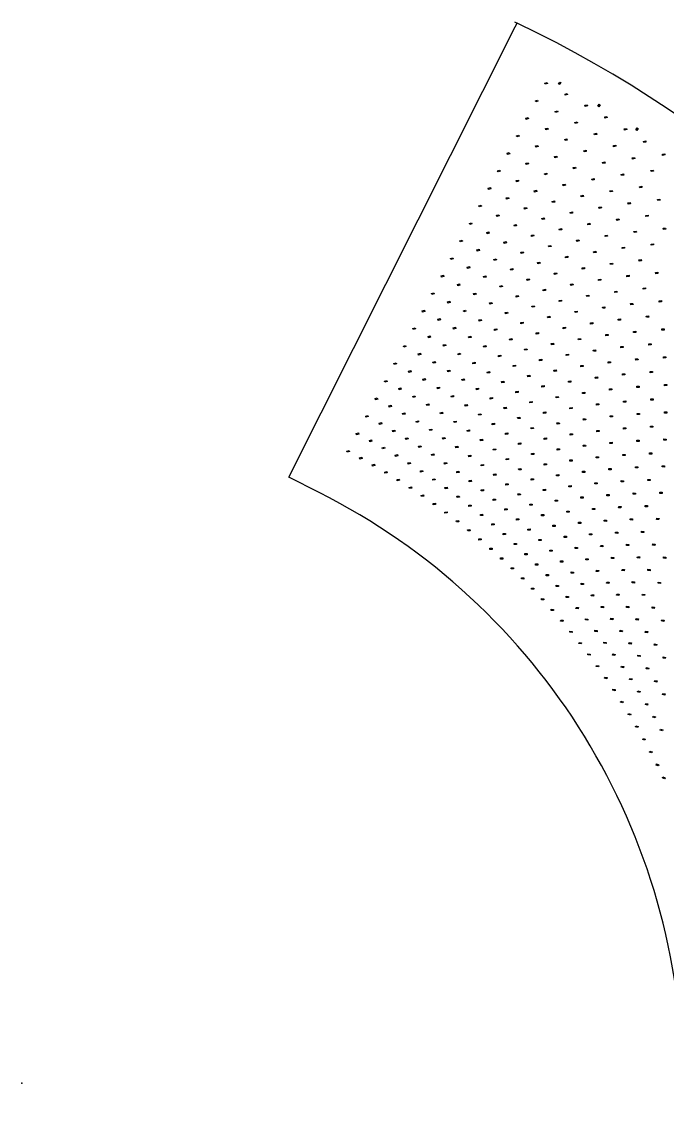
# Model space of a CAD drawing. Header units: millimetres. Extents: x 0 to 999, y -29 to 907.
# Drawn here: x 0 to 552, y -29 to 907 of the extents above; entities that cross this region are included whole.
import ezdxf

# ---------------------------------------------------------------- set-up
doc = ezdxf.new("R2010")
doc.units = ezdxf.units.MM
doc.layers.get('0').update_dxf_attribs({"linetype": 'CONTINUOUS'})

msp = doc.modelspace()

# ---------------------------------------------------------------- linework, layer by layer
for p, q in [((228.08, 517.58), (421.7, 902.23)), ((420.94, 906.56), (423.32, 905.44)), ((421.7, 902.23), (423.32, 905.44)), ((254.07, 504.49), (228.08, 517.58))]:
    msp.add_line(p, q)
for points in [[(447.27, 853.26), (446.99, 854.22), (448.9, 854.8), (449.19, 853.84)], [(460.7, 854.72), (459.7, 852.98), (458.83, 853.48), (459.83, 855.21)], [(464.52, 844), (464.25, 844.96), (466.18, 845.5), (466.44, 844.54)], [(438.93, 839.25), (440.84, 839.83), (441.13, 838.87), (439.22, 838.3)], [(481.57, 834.39), (481.32, 835.36), (483.26, 835.85), (483.51, 834.88)], [(494.18, 835.8), (493.11, 834.11), (492.27, 834.64), (493.33, 836.34)], [(432.78, 824.86), (433.07, 823.9), (431.16, 823.33), (430.87, 824.29)], [(455.89, 830.16), (457.82, 830.7), (458.08, 829.73), (456.16, 829.2)], [(498.42, 824.43), (498.19, 825.41), (500.14, 825.86), (500.37, 824.89)], [(449.45, 815.9), (449.72, 814.93), (447.79, 814.4), (447.53, 815.36)], [(472.66, 820.73), (474.6, 821.23), (474.85, 820.26), (472.91, 819.76)], [(515.07, 814.14), (514.86, 815.11), (516.82, 815.53), (517.03, 814.55)], [(526.88, 815.58), (525.75, 813.93), (524.93, 814.5), (526.06, 816.15)], [(423.1, 808.36), (422.81, 809.32), (424.72, 809.89), (425.01, 808.93)], [(465.94, 806.6), (466.18, 805.63), (464.25, 805.13), (464, 806.1)], [(489.24, 810.96), (491.18, 811.41), (491.41, 810.44), (489.47, 809.98)], [(531.5, 803.5), (531.31, 804.49), (533.28, 804.86), (533.47, 803.88)], [(439.43, 799.6), (439.16, 800.56), (441.09, 801.1), (441.36, 800.13)], [(482.23, 796.96), (482.46, 795.99), (480.51, 795.53), (480.28, 796.51)], [(505.61, 800.85), (507.57, 801.27), (507.78, 800.29), (505.82, 799.87)], [(416.66, 794.92), (416.95, 793.97), (415.04, 793.39), (414.75, 794.35)], [(432.73, 786.29), (433, 785.33), (431.07, 784.8), (430.8, 785.76)], [(455.59, 790.5), (455.34, 791.47), (457.28, 791.97), (457.52, 791)], [(498.32, 787), (498.53, 786.02), (496.57, 785.61), (496.36, 786.58)], [(521.78, 790.41), (523.74, 790.79), (523.93, 789.81), (521.97, 789.43)], [(547.72, 792.54), (547.55, 793.52), (549.52, 793.86), (549.69, 792.88)], [(406.98, 778.42), (406.69, 779.38), (408.61, 779.96), (408.89, 779)], [(448.61, 777.34), (448.86, 776.37), (446.93, 775.88), (446.68, 776.84)], [(471.55, 781.08), (471.32, 782.06), (473.27, 782.51), (473.5, 781.54)], [(514.21, 776.72), (514.4, 775.73), (512.43, 775.36), (512.24, 776.34)], [(537.73, 779.65), (539.7, 779.99), (539.87, 779), (537.9, 778.66)], [(422.71, 769.99), (422.44, 770.96), (424.37, 771.49), (424.64, 770.53)], [(464.32, 768.07), (464.54, 767.09), (462.6, 766.63), (462.37, 767.61)], [(487.33, 771.34), (487.12, 772.32), (489.07, 772.74), (489.28, 771.76)], [(398.92, 763.45), (398.63, 764.41), (400.55, 764.99), (400.83, 764.03)], [(438.26, 761.25), (438.02, 762.22), (439.95, 762.71), (440.2, 761.74)], [(479.82, 758.47), (480.03, 757.5), (478.08, 757.08), (477.87, 758.06)], [(502.9, 761.28), (502.71, 762.26), (504.67, 762.64), (504.86, 761.66)], [(529.88, 766.11), (530.05, 765.12), (528.08, 764.78), (527.91, 765.77)], [(392.49, 750.02), (392.77, 749.06), (390.86, 748.49), (390.57, 749.44)], [(414.35, 755.19), (414.08, 756.16), (416.01, 756.69), (416.27, 755.73)], [(453.64, 752.19), (453.41, 753.16), (455.36, 753.62), (455.59, 752.64)], [(495.14, 748.57), (495.32, 747.59), (493.36, 747.21), (493.17, 748.19)], [(518.26, 750.91), (518.09, 751.89), (520.06, 752.23), (520.23, 751.25)], [(545.34, 755.18), (545.49, 754.2), (543.51, 753.9), (543.36, 754.89)], [(407.64, 741.89), (407.91, 740.93), (405.98, 740.39), (405.72, 741.35)], [(429.6, 746.62), (429.36, 747.59), (431.29, 748.08), (431.54, 747.11)], [(444.68, 737.74), (444.46, 738.71), (446.4, 739.17), (446.63, 738.19)], [(468.83, 742.81), (468.62, 743.79), (470.58, 744.21), (470.78, 743.23)], [(533.41, 740.22), (533.26, 741.21), (535.24, 741.51), (535.39, 740.52)], [(384.71, 734.09), (382.8, 733.52), (382.51, 734.48), (384.43, 735.05)], [(422.63, 733.46), (422.88, 732.49), (420.94, 731.99), (420.69, 732.96)], [(459.58, 728.55), (459.37, 729.53), (461.33, 729.94), (461.54, 728.97)], [(483.82, 733.14), (483.64, 734.12), (485.6, 734.49), (485.79, 733.51)], [(510.24, 738.35), (510.41, 737.37), (508.44, 737.03), (508.27, 738.02)], [(548.34, 729.23), (548.21, 730.23), (550.19, 730.48), (550.32, 729.49)], [(399.55, 726.13), (397.62, 725.59), (397.35, 726.55), (399.28, 727.09)], [(437.45, 724.72), (437.67, 723.74), (435.73, 723.29), (435.5, 724.26)], [(474.29, 719.06), (474.1, 720.04), (476.06, 720.42), (476.25, 719.44)], [(498.62, 723.15), (498.45, 724.14), (500.42, 724.48), (500.59, 723.49)], [(525.14, 727.84), (525.29, 726.85), (523.31, 726.55), (523.16, 727.54)], [(376.65, 719.13), (374.74, 718.55), (374.45, 719.51), (376.37, 720.08)], [(391.19, 711.32), (389.26, 710.79), (388.99, 711.75), (390.92, 712.29)], [(414.22, 717.86), (412.28, 717.36), (412.03, 718.33), (413.97, 718.83)], [(452.08, 715.68), (452.29, 714.7), (450.33, 714.28), (450.12, 715.26)], [(513.21, 712.87), (513.06, 713.86), (515.04, 714.16), (515.19, 713.17)], [(539.82, 717.02), (539.94, 716.02), (537.96, 715.77), (537.83, 716.76)], [(366.68, 703.58), (366.39, 704.54), (368.31, 705.12), (368.6, 704.16)], [(405.56, 703.23), (403.62, 702.73), (403.37, 703.7), (405.31, 704.2)], [(428.72, 709.29), (426.77, 708.84), (426.54, 709.81), (428.49, 710.27)], [(466.53, 706.35), (466.72, 705.37), (464.75, 704.99), (464.56, 705.97)], [(488.8, 709.28), (488.63, 710.26), (490.6, 710.6), (490.77, 709.61)], [(527.59, 702.3), (527.46, 703.29), (529.44, 703.55), (529.57, 702.56)], [(380.9, 695.99), (380.63, 696.95), (382.56, 697.49), (382.83, 696.52)], [(419.76, 694.85), (417.82, 694.39), (417.59, 695.36), (419.53, 695.82)], [(443.04, 700.44), (441.08, 700.02), (440.88, 701), (442.83, 701.42)], [(480.78, 696.72), (480.95, 695.74), (478.98, 695.4), (478.81, 696.39)], [(503.11, 699.2), (502.96, 700.19), (504.94, 700.49), (505.09, 699.5)], [(541.75, 691.44), (541.64, 692.43), (543.63, 692.65), (543.73, 691.65)], [(358.62, 688.61), (358.33, 689.57), (360.25, 690.15), (360.54, 689.19)], [(394.96, 688.11), (394.71, 689.07), (396.65, 689.57), (396.9, 688.6)], [(433.79, 686.17), (431.84, 685.76), (431.63, 686.73), (433.58, 687.15)], [(457.18, 691.29), (455.22, 690.91), (455.03, 691.9), (456.99, 692.27)], [(494.84, 686.81), (494.99, 685.82), (493.01, 685.53), (492.86, 686.51)], [(517.21, 688.83), (517.08, 689.83), (519.06, 690.08), (519.19, 689.09)], [(350.56, 673.65), (350.27, 674.6), (352.19, 675.18), (352.48, 674.22)], [(372.54, 681.19), (372.27, 682.15), (374.2, 682.69), (374.46, 681.72)], [(386.3, 673.48), (386.05, 674.45), (387.99, 674.94), (388.24, 673.97)], [(408.86, 679.94), (408.63, 680.91), (410.58, 681.37), (410.81, 680.4)], [(447.64, 677.22), (445.68, 676.84), (445.49, 677.82), (447.46, 678.2)], [(471.13, 681.86), (469.16, 681.52), (468.99, 682.51), (470.96, 682.85)], [(508.69, 676.62), (508.82, 675.62), (506.83, 675.37), (506.71, 676.36)], [(531.1, 678.18), (530.99, 679.18), (532.98, 679.39), (533.09, 678.4)], [(364.17, 666.38), (363.91, 667.35), (365.83, 667.88), (366.1, 666.92)], [(399.9, 665.49), (399.67, 666.46), (401.62, 666.92), (401.85, 665.95)], [(422.59, 671.49), (422.38, 672.47), (424.34, 672.89), (424.54, 671.91)], [(461.31, 667.98), (459.34, 667.65), (459.17, 668.63), (461.14, 668.97)], [(484.89, 672.15), (482.91, 671.85), (482.76, 672.84), (484.74, 673.14)], [(522.33, 666.14), (522.44, 665.15), (520.45, 664.93), (520.34, 665.92)], [(544.77, 667.25), (544.68, 668.25), (546.67, 668.43), (546.76, 667.43)], [(342.5, 658.68), (342.21, 659.64), (344.13, 660.21), (344.42, 659.25)], [(377.64, 658.85), (377.39, 659.82), (379.33, 660.31), (379.58, 659.34)], [(413.34, 657.23), (413.13, 658.21), (415.09, 658.62), (415.3, 657.64)], [(436.14, 662.77), (435.96, 663.75), (437.92, 664.13), (438.11, 663.14)], [(449.52, 653.77), (449.35, 654.76), (451.32, 655.09), (451.49, 654.11)], [(474.79, 658.47), (472.81, 658.18), (472.66, 659.17), (474.64, 659.46)], [(498.44, 662.16), (496.46, 661.9), (496.33, 662.89), (498.31, 663.15)], [(535.76, 655.39), (535.85, 654.4), (533.85, 654.22), (533.76, 655.22)], [(355.81, 651.58), (355.54, 652.55), (357.47, 653.08), (357.74, 652.12)], [(368.98, 644.22), (368.73, 645.19), (370.67, 645.69), (370.91, 644.72)], [(390.95, 651.04), (390.72, 652.01), (392.66, 652.47), (392.89, 651.5)], [(426.61, 648.69), (426.42, 649.68), (428.38, 650.05), (428.57, 649.07)], [(462.71, 644.5), (462.56, 645.49), (464.54, 645.79), (464.69, 644.8)], [(488.07, 648.69), (486.08, 648.43), (485.95, 649.43), (487.94, 649.68)], [(511.79, 651.89), (509.8, 651.68), (509.7, 652.67), (511.68, 652.89)], [(334.15, 644.67), (336.07, 645.24), (336.36, 644.28), (334.44, 643.71)], [(347.18, 637.75), (349.11, 638.28), (349.38, 637.32), (347.45, 636.78)], [(381.99, 636.59), (381.76, 637.56), (383.71, 638.02), (383.94, 637.05)], [(404.09, 642.96), (403.88, 643.94), (405.84, 644.36), (406.05, 643.38)], [(439.7, 639.89), (439.53, 640.88), (441.5, 641.22), (441.67, 640.23)], [(475.71, 634.97), (475.58, 635.96), (477.56, 636.22), (477.69, 635.23)], [(501.15, 638.64), (499.16, 638.42), (499.05, 639.42), (501.04, 639.64)], [(524.93, 641.36), (522.94, 641.19), (522.85, 642.18), (524.84, 642.36)], [(548.96, 644.37), (549.03, 643.37), (547.03, 643.24), (546.97, 644.24)], [(328.3, 629.32), (326.38, 628.74), (326.09, 629.7), (328.01, 630.27)], [(360.07, 630.56), (362.01, 631.06), (362.25, 630.09), (360.32, 629.59)], [(394.84, 628.7), (394.64, 629.68), (396.59, 630.09), (396.8, 629.12)], [(417.07, 634.62), (416.88, 635.6), (418.85, 635.98), (419.04, 635)], [(429.88, 626.02), (429.71, 627), (431.68, 627.34), (431.85, 626.35)], [(452.61, 630.83), (452.46, 631.82), (454.44, 632.11), (454.59, 631.12)], [(514.02, 628.33), (512.02, 628.15), (511.94, 629.15), (513.93, 629.32)], [(537.85, 630.56), (535.86, 630.43), (535.79, 631.43), (537.79, 631.56)], [(341.02, 622.52), (339.09, 621.98), (338.82, 622.94), (340.75, 623.48)], [(372.8, 623.11), (374.75, 623.57), (374.98, 622.6), (373.03, 622.14)], [(407.54, 620.55), (407.35, 621.53), (409.31, 621.91), (409.5, 620.92)], [(442.51, 617.15), (442.36, 618.14), (444.34, 618.44), (444.49, 617.45)], [(465.33, 621.5), (465.2, 622.49), (467.19, 622.75), (467.32, 621.76)], [(488.51, 625.17), (488.4, 626.17), (490.39, 626.38), (490.5, 625.39)], [(526.68, 617.76), (524.68, 617.62), (524.61, 618.62), (526.61, 618.75)], [(550.55, 619.51), (548.56, 619.41), (548.51, 620.41), (550.51, 620.51)], [(320.24, 614.35), (318.32, 613.77), (318.04, 614.73), (319.95, 615.31)], [(332.65, 607.72), (330.73, 607.18), (330.46, 608.14), (332.39, 608.68)], [(353.59, 615.46), (351.66, 614.96), (351.41, 615.93), (353.34, 616.43)], [(366.02, 608.15), (364.08, 607.69), (363.85, 608.67), (365.8, 609.12)], [(385.39, 615.41), (387.34, 615.83), (387.55, 614.85), (385.6, 614.43)], [(420.06, 612.14), (419.89, 613.12), (421.86, 613.46), (422.03, 612.48)], [(454.96, 608.03), (454.83, 609.03), (456.81, 609.28), (456.94, 608.29)], [(477.86, 611.92), (477.75, 612.91), (479.74, 613.13), (479.85, 612.14)], [(501.11, 615.12), (501.02, 616.11), (503.01, 616.29), (503.1, 615.29)], [(311.89, 600.34), (312.18, 599.38), (310.26, 598.81), (309.98, 599.76)], [(344.93, 600.83), (342.99, 600.34), (342.75, 601.3), (344.68, 601.8)], [(378.3, 600.59), (376.35, 600.17), (376.14, 601.15), (378.1, 601.56)], [(397.81, 607.46), (399.78, 607.83), (399.96, 606.85), (398, 606.47)], [(410.07, 599.25), (412.04, 599.58), (412.21, 598.6), (410.24, 598.26)], [(432.41, 603.48), (432.26, 604.47), (434.24, 604.76), (434.39, 603.78)], [(467.22, 598.67), (467.11, 599.66), (469.1, 599.88), (469.2, 598.88)], [(490.2, 602.08), (490.11, 603.08), (492.1, 603.26), (492.19, 602.26)], [(513.5, 604.81), (513.44, 605.81), (515.43, 605.94), (515.5, 604.95)], [(539.12, 606.93), (537.12, 606.83), (537.07, 607.83), (539.07, 607.93)], [(324.02, 593.88), (324.29, 592.91), (322.36, 592.38), (322.1, 593.34)], [(357.07, 593.7), (355.12, 593.24), (354.89, 594.22), (356.84, 594.67)], [(390.43, 592.78), (388.46, 592.4), (388.28, 593.38), (390.24, 593.76)], [(422.16, 590.79), (424.14, 591.09), (424.29, 590.1), (422.31, 589.8)], [(444.58, 594.57), (444.45, 595.56), (446.44, 595.82), (446.56, 594.83)], [(479.28, 589.05), (479.19, 590.05), (481.19, 590.22), (481.27, 589.23)], [(502.33, 592), (502.26, 593), (504.26, 593.13), (504.32, 592.14)], [(525.69, 594.25), (525.64, 595.25), (527.64, 595.35), (527.68, 594.35)], [(551.34, 595.85), (549.34, 595.79), (549.31, 596.79), (551.31, 596.85)], [(304.12, 584.41), (302.2, 583.84), (301.92, 584.8), (303.83, 585.37)], [(336.02, 587.17), (336.27, 586.2), (334.33, 585.71), (334.09, 586.68)], [(347.88, 580.22), (348.11, 579.25), (346.16, 578.79), (345.94, 579.77)], [(369.06, 586.32), (367.1, 585.91), (366.89, 586.88), (368.85, 587.3)], [(402.39, 584.72), (400.42, 584.38), (400.25, 585.37), (402.22, 585.71)], [(434.08, 582.09), (436.06, 582.35), (436.19, 581.36), (434.21, 581.1)], [(456.57, 585.41), (456.46, 586.41), (458.45, 586.62), (458.56, 585.63)], [(491.15, 579.19), (491.08, 580.19), (493.08, 580.32), (493.15, 579.33)], [(514.25, 581.67), (514.2, 582.67), (516.2, 582.77), (516.25, 581.77)], [(537.65, 583.45), (537.62, 584.45), (539.62, 584.5), (539.65, 583.5)], [(315.93, 578.11), (314, 577.58), (313.74, 578.54), (315.66, 579.08)], [(327.61, 571.57), (325.67, 571.08), (325.42, 572.05), (327.36, 572.54)], [(359.6, 573.04), (359.81, 572.06), (357.85, 571.64), (357.64, 572.62)], [(380.89, 578.7), (378.93, 578.33), (378.74, 579.31), (380.7, 579.69)], [(392.57, 570.85), (390.6, 570.51), (390.43, 571.49), (392.4, 571.83)], [(414.19, 576.43), (412.21, 576.13), (412.06, 577.12), (414.04, 577.42)], [(445.81, 573.15), (447.8, 573.37), (447.91, 572.38), (445.92, 572.16)], [(468.37, 576.02), (468.28, 577.01), (470.27, 577.19), (470.36, 576.19)], [(525.96, 571.1), (525.94, 572.1), (527.94, 572.16), (527.96, 571.16)], [(549.39, 572.41), (549.39, 573.41), (551.39, 573.42), (551.39, 572.42)], [(293.86, 569.83), (295.77, 570.4), (296.06, 569.44), (294.14, 568.87)], [(305.37, 563.74), (307.3, 564.28), (307.57, 563.31), (305.64, 562.78)], [(339.16, 564.8), (337.21, 564.34), (336.98, 565.32), (338.93, 565.77)], [(371.17, 565.61), (371.36, 564.63), (369.39, 564.25), (369.2, 565.23)], [(404.09, 562.75), (402.11, 562.45), (401.96, 563.44), (403.94, 563.74)], [(425.81, 567.89), (423.83, 567.64), (423.7, 568.63), (425.68, 568.88)], [(457.37, 563.98), (459.36, 564.15), (459.45, 563.16), (457.45, 562.98)], [(479.97, 566.38), (479.91, 567.38), (481.9, 567.52), (481.97, 566.52)], [(502.82, 569.09), (502.77, 570.09), (504.77, 570.19), (504.82, 569.19)], [(285.8, 554.86), (287.71, 555.43), (288, 554.48), (286.08, 553.9)], [(316.76, 557.42), (318.7, 557.92), (318.95, 556.95), (317.01, 556.45)], [(350.56, 557.79), (348.6, 557.38), (348.4, 558.35), (350.35, 558.77)], [(382.58, 557.95), (382.75, 556.97), (380.78, 556.63), (380.61, 557.62)], [(415.44, 554.43), (413.45, 554.17), (413.33, 555.16), (415.31, 555.42)], [(437.26, 559.12), (435.28, 558.91), (435.17, 559.9), (437.15, 560.12)], [(468.73, 554.57), (470.73, 554.71), (470.79, 553.71), (468.8, 553.57)], [(491.38, 556.51), (491.34, 557.51), (493.33, 557.61), (493.38, 556.61)], [(514.28, 558.76), (514.25, 559.76), (516.25, 559.81), (516.28, 558.81)], [(537.46, 560.3), (537.45, 561.3), (539.45, 561.31), (539.46, 560.31)], [(297.01, 548.94), (298.94, 549.47), (299.21, 548.51), (297.28, 547.97)], [(308.1, 542.79), (310.04, 543.29), (310.29, 542.32), (308.35, 541.82)], [(328.02, 550.87), (329.97, 551.33), (330.2, 550.35), (328.25, 549.89)], [(339.15, 544.09), (341.1, 544.51), (341.31, 543.53), (339.36, 543.11)], [(361.82, 550.56), (359.86, 550.18), (359.67, 551.16), (361.63, 551.54)], [(372.93, 543.09), (370.96, 542.75), (370.79, 543.74), (372.76, 544.08)], [(393.84, 550.07), (393.99, 549.08), (392.01, 548.78), (391.86, 549.77)], [(426.62, 545.87), (424.63, 545.65), (424.52, 546.65), (426.51, 546.87)], [(448.53, 550.12), (446.54, 549.95), (446.45, 550.94), (448.44, 551.12)], [(479.9, 544.93), (481.9, 545.03), (481.95, 544.03), (479.95, 543.93)], [(502.59, 546.41), (502.56, 547.41), (504.56, 547.47), (504.59, 546.47)], [(525.52, 548.2), (525.51, 549.2), (527.51, 549.21), (527.52, 548.21)], [(548.73, 549.27), (548.74, 550.27), (550.74, 550.24), (550.73, 549.24)], [(277.74, 539.89), (279.65, 540.47), (279.94, 539.51), (278.03, 538.93)], [(288.65, 534.14), (290.58, 534.67), (290.84, 533.71), (288.92, 533.17)], [(319.07, 536.42), (321.01, 536.88), (321.24, 535.9), (319.3, 535.45)], [(350.13, 537.09), (352.1, 537.46), (352.28, 536.48), (350.32, 536.11)], [(383.89, 535.4), (381.91, 535.11), (381.76, 536.09), (383.74, 536.39)], [(404.93, 541.95), (405.06, 540.96), (403.08, 540.7), (402.95, 541.69)], [(415.86, 533.61), (415.97, 532.62), (413.98, 532.4), (413.87, 533.4)], [(437.62, 537.09), (435.63, 536.91), (435.54, 537.91), (437.53, 538.09)], [(459.62, 540.9), (457.62, 540.76), (457.55, 541.76), (459.55, 541.9)], [(490.87, 535.07), (492.87, 535.12), (492.9, 534.12), (490.9, 534.07)], [(513.59, 536.09), (513.58, 537.09), (515.58, 537.11), (515.59, 536.11)], [(536.55, 537.41), (536.56, 538.41), (538.56, 538.38), (538.55, 537.38)], [(299.44, 528.16), (301.38, 528.66), (301.63, 527.69), (299.69, 527.19)], [(329.9, 529.83), (331.86, 530.24), (332.06, 529.26), (330.11, 528.85)], [(360.97, 529.86), (362.94, 530.2), (363.11, 529.21), (361.14, 528.88)], [(394.69, 527.49), (392.7, 527.24), (392.57, 528.23), (394.56, 528.48)], [(426.62, 525.05), (426.7, 524.06), (424.71, 523.88), (424.62, 524.88)], [(448.44, 528.09), (446.44, 527.95), (446.38, 528.95), (448.37, 529.09)], [(470.51, 531.45), (468.51, 531.35), (468.47, 532.35), (470.46, 532.45)], [(501.64, 524.99), (503.64, 525), (503.65, 524), (501.65, 523.99)], [(524.37, 525.55), (524.38, 526.55), (526.38, 526.52), (526.37, 525.52)], [(547.36, 526.39), (547.39, 527.39), (549.39, 527.33), (549.36, 526.33)], [(310.11, 521.97), (312.06, 522.43), (312.29, 521.45), (310.34, 521)], [(320.65, 515.56), (322.61, 515.98), (322.82, 515), (320.86, 514.58)], [(340.6, 523.01), (342.56, 523.39), (342.75, 522.41), (340.78, 522.03)], [(351.15, 515.99), (353.12, 516.32), (353.29, 515.34), (351.32, 515)], [(371.66, 522.42), (373.64, 522.72), (373.79, 521.73), (371.81, 521.43)], [(382.2, 514.76), (384.18, 515.02), (384.31, 514.03), (382.33, 513.77)], [(405.32, 519.37), (403.33, 519.15), (403.23, 520.14), (405.21, 520.36)], [(437.2, 516.28), (437.26, 515.28), (435.27, 515.14), (435.2, 516.14)], [(459.08, 518.87), (457.08, 518.77), (457.03, 519.77), (459.03, 519.87)], [(481.21, 521.78), (479.21, 521.73), (479.19, 522.72), (481.18, 522.78)], [(512.21, 514.69), (514.2, 514.66), (514.19, 513.66), (512.19, 513.69)], [(534.94, 514.78), (534.97, 515.78), (536.97, 515.72), (536.94, 514.72)], [(331.06, 508.94), (333.02, 509.32), (333.21, 508.34), (331.25, 507.96)], [(361.56, 508.75), (363.54, 509.04), (363.69, 508.05), (361.71, 507.76)], [(392.58, 506.89), (394.57, 507.11), (394.68, 506.11), (392.69, 505.9)], [(415.79, 511.02), (413.8, 510.85), (413.71, 511.84), (415.7, 512.02)], [(447.59, 507.29), (447.64, 506.29), (445.64, 506.19), (445.6, 507.19)], [(469.52, 509.43), (467.52, 509.38), (467.5, 510.38), (469.5, 510.43)], [(491.71, 511.9), (489.71, 511.88), (489.71, 512.88), (491.71, 512.9)], [(341.33, 502.11), (343.3, 502.45), (343.47, 501.46), (341.5, 501.12)], [(371.82, 501.29), (373.81, 501.55), (373.94, 500.56), (371.95, 500.3)], [(402.8, 498.81), (404.79, 498.99), (404.88, 497.99), (402.88, 497.81)], [(426.09, 502.47), (424.09, 502.33), (424.02, 503.33), (426.02, 503.47)], [(457.81, 498.09), (457.84, 497.09), (455.84, 497.04), (455.81, 498.04)], [(479.78, 499.79), (477.78, 499.78), (477.77, 500.78), (479.77, 500.79)], [(502.01, 501.8), (500.01, 501.83), (500.03, 502.83), (502.03, 502.8)], [(522.56, 504.17), (524.55, 504.11), (524.52, 503.11), (522.52, 503.17)], [(545.29, 503.81), (545.34, 504.81), (547.34, 504.7), (547.29, 503.7)], [(351.46, 495.07), (353.44, 495.37), (353.59, 494.38), (351.61, 494.08)], [(361.45, 487.83), (363.43, 488.08), (363.56, 487.09), (361.58, 486.84)], [(381.93, 493.64), (383.92, 493.85), (384.03, 492.86), (382.04, 492.64)], [(412.85, 490.52), (414.84, 490.66), (414.91, 489.66), (412.91, 489.52)], [(436.21, 493.71), (434.21, 493.61), (434.16, 494.61), (436.16, 494.71)], [(467.83, 488.69), (467.84, 487.69), (465.84, 487.67), (465.83, 488.67)], [(489.83, 489.94), (487.83, 489.97), (487.85, 490.97), (489.85, 490.94)], [(512.1, 491.5), (510.1, 491.56), (510.14, 492.56), (512.14, 492.5)], [(532.69, 493.45), (534.69, 493.34), (534.63, 492.35), (532.64, 492.45)], [(371.28, 480.38), (373.27, 480.6), (373.38, 479.61), (371.39, 479.39)], [(391.88, 485.77), (393.87, 485.95), (393.96, 484.96), (391.97, 484.78)], [(401.67, 477.71), (403.67, 477.85), (403.73, 476.85), (401.74, 476.72)], [(422.73, 482.03), (424.73, 482.13), (424.77, 481.13), (422.78, 481.03)], [(446.15, 484.75), (444.15, 484.69), (444.12, 485.69), (446.12, 485.74)], [(477.67, 479.08), (477.65, 478.08), (475.65, 478.11), (475.67, 479.11)], [(499.69, 479.89), (497.69, 479.95), (497.72, 480.95), (499.72, 480.89)], [(521.98, 480.99), (519.99, 481.1), (520.04, 482.1), (522.04, 481.99)], [(542.61, 482.53), (544.6, 482.38), (544.53, 481.38), (542.53, 481.53)], [(380.97, 472.74), (382.96, 472.92), (383.05, 471.92), (381.06, 471.74)], [(411.29, 469.45), (413.29, 469.55), (413.34, 468.55), (411.34, 468.45)], [(432.43, 473.35), (434.43, 473.4), (434.46, 472.4), (432.46, 472.35)], [(455.9, 475.58), (453.9, 475.57), (453.9, 476.57), (455.9, 476.58)], [(487.3, 469.28), (487.27, 468.28), (485.27, 468.34), (485.3, 469.34)], [(509.33, 469.64), (507.33, 469.74), (507.39, 470.74), (509.39, 470.63)], [(531.65, 470.29), (529.65, 470.44), (529.73, 471.43), (531.72, 471.28)], [(390.49, 464.9), (392.49, 465.04), (392.56, 464.04), (390.56, 463.91)], [(420.75, 461), (422.75, 461.06), (422.77, 460.06), (420.77, 460)], [(441.96, 464.46), (443.96, 464.48), (443.97, 463.48), (441.97, 463.46)], [(465.47, 466.22), (463.47, 466.25), (463.49, 467.25), (465.49, 467.22)], [(496.73, 459.28), (496.68, 458.28), (494.68, 458.39), (494.74, 459.39)], [(518.77, 459.19), (516.77, 459.34), (516.85, 460.34), (518.84, 460.19)], [(541.09, 459.39), (539.1, 459.58), (539.2, 460.57), (541.19, 460.38)], [(399.86, 456.87), (401.86, 456.97), (401.9, 455.97), (399.91, 455.88)], [(430.03, 452.36), (432.03, 452.37), (432.03, 451.37), (430.03, 451.36)], [(451.31, 455.39), (453.31, 455.36), (453.29, 454.36), (451.29, 454.39)], [(474.85, 456.67), (472.85, 456.73), (472.88, 457.73), (474.88, 457.67)], [(505.96, 449.09), (505.89, 448.09), (503.89, 448.24), (503.97, 449.24)], [(527.99, 448.56), (526, 448.75), (526.09, 449.74), (528.08, 449.55)], [(550.31, 448.3), (548.33, 448.53), (548.44, 449.52), (550.43, 449.29)], [(409.06, 448.66), (411.06, 448.71), (411.08, 447.71), (409.09, 447.66)], [(418.09, 440.25), (420.09, 440.27), (420.1, 439.27), (418.1, 439.25)], [(439.13, 443.53), (441.13, 443.5), (441.11, 442.5), (439.11, 442.53)], [(460.47, 446.12), (462.46, 446.06), (462.43, 445.06), (460.43, 445.12)], [(484.03, 446.93), (482.03, 447.03), (482.09, 448.03), (484.08, 447.92)], [(426.95, 431.67), (428.95, 431.64), (428.93, 430.64), (426.93, 430.67)], [(448.05, 434.51), (450.05, 434.45), (450.01, 433.45), (448.01, 433.51)], [(469.43, 436.68), (471.43, 436.57), (471.38, 435.57), (469.38, 435.68)], [(493.01, 437), (491.01, 437.15), (491.09, 438.14), (493.08, 438)], [(514.98, 438.72), (514.89, 437.72), (512.9, 437.91), (512.99, 438.91)], [(536.99, 437.74), (535.01, 437.97), (535.12, 438.96), (537.11, 438.73)], [(435.63, 422.9), (437.63, 422.84), (437.59, 421.84), (435.6, 421.9)], [(456.78, 425.32), (458.78, 425.21), (458.73, 424.21), (456.73, 424.32)], [(478.21, 427.05), (480.2, 426.9), (480.13, 425.9), (478.14, 426.05)], [(501.79, 426.89), (499.79, 427.08), (499.89, 428.08), (501.88, 427.89)], [(523.79, 428.17), (523.68, 427.17), (521.69, 427.4), (521.8, 428.4)], [(545.78, 426.74), (543.8, 427.01), (543.93, 428), (545.91, 427.73)], [(444.13, 413.97), (446.13, 413.86), (446.07, 412.86), (444.08, 412.97)], [(465.33, 415.95), (467.32, 415.8), (467.25, 414.81), (465.26, 414.96)], [(486.79, 417.24), (488.78, 417.06), (488.68, 416.06), (486.69, 416.25)], [(510.36, 416.61), (508.37, 416.84), (508.48, 417.83), (510.47, 417.6)], [(532.38, 417.44), (532.25, 416.45), (530.26, 416.72), (530.4, 417.71)], [(452.45, 404.86), (454.44, 404.71), (454.37, 403.71), (452.38, 403.86)], [(473.68, 406.41), (475.68, 406.22), (475.58, 405.23), (473.59, 405.42)], [(495.16, 407.27), (497.15, 407.04), (497.04, 406.05), (495.05, 406.28)], [(518.71, 406.15), (516.73, 406.42), (516.87, 407.42), (518.85, 407.15)], [(540.75, 406.53), (540.6, 405.55), (538.62, 405.86), (538.78, 406.84)], [(460.58, 395.58), (462.57, 395.39), (462.48, 394.4), (460.49, 394.59)], [(481.84, 396.71), (483.83, 396.48), (483.72, 395.48), (481.73, 395.71)], [(503.34, 397.12), (505.32, 396.86), (505.18, 395.86), (503.2, 396.13)], [(526.86, 395.53), (524.88, 395.84), (525.04, 396.83), (527.01, 396.52)], [(548.9, 395.46), (548.72, 394.48), (546.76, 394.83), (546.93, 395.81)], [(468.52, 386.14), (470.51, 385.91), (470.4, 384.92), (468.41, 385.15)], [(489.8, 386.83), (491.79, 386.56), (491.65, 385.57), (489.67, 385.84)], [(511.3, 386.82), (513.28, 386.51), (513.12, 385.52), (511.15, 385.83)], [(534.79, 384.75), (532.82, 385.1), (532.99, 386.08), (534.96, 385.73)], [(476.27, 376.54), (478.25, 376.27), (478.12, 375.28), (476.14, 375.55)], [(497.56, 376.8), (499.54, 376.49), (499.38, 375.51), (497.41, 375.81)], [(519.05, 376.35), (521.02, 376), (520.85, 375.01), (518.88, 375.36)], [(542.49, 373.8), (540.53, 374.19), (540.73, 375.17), (542.69, 374.78)], [(483.82, 366.79), (485.8, 366.48), (485.65, 365.49), (483.67, 365.8)], [(505.12, 366.62), (507.08, 366.27), (506.91, 365.28), (504.94, 365.63)], [(526.59, 365.73), (528.55, 365.34), (528.36, 364.35), (526.4, 364.74)], [(491.18, 356.88), (493.15, 356.53), (492.97, 355.55), (491, 355.9)], [(512.46, 356.28), (514.42, 355.89), (514.23, 354.91), (512.26, 355.3)], [(549.98, 362.7), (548.02, 363.13), (548.24, 364.11), (550.19, 363.68)], [(498.33, 346.83), (500.29, 346.44), (500.09, 345.46), (498.13, 345.85)], [(533.91, 354.95), (535.87, 354.52), (535.65, 353.54), (533.7, 353.97)], [(519.59, 345.79), (521.55, 345.36), (521.33, 344.39), (519.38, 344.82)], [(541.02, 344.03), (542.96, 343.56), (542.73, 342.59), (540.78, 343.06)], [(505.27, 336.63), (507.22, 336.21), (507.01, 335.23), (505.05, 335.66)], [(526.51, 335.17), (528.45, 334.7), (528.22, 333.72), (526.28, 334.19)], [(547.89, 332.97), (549.83, 332.46), (549.57, 331.49), (547.64, 332)], [(512, 326.3), (513.95, 325.83), (513.71, 324.86), (511.77, 325.33)], [(533.21, 324.4), (535.15, 323.89), (534.89, 322.92), (532.96, 323.43)], [(518.53, 315.83), (520.46, 315.32), (520.21, 314.35), (518.27, 314.86)], [(539.69, 313.5), (541.62, 312.95), (541.34, 311.99), (539.42, 312.54)], [(524.84, 305.23), (526.76, 304.68), (526.49, 303.72), (524.56, 304.27)], [(545.95, 302.47), (547.86, 301.88), (547.57, 300.93), (545.66, 301.51)], [(530.93, 294.5), (532.84, 293.92), (532.55, 292.96), (530.64, 293.55)], [(536.81, 283.66), (538.7, 283.03), (538.39, 282.08), (536.49, 282.71)], [(542.46, 272.69), (544.34, 272.03), (544.01, 271.08), (542.13, 271.75)], [(547.89, 261.61), (549.76, 260.91), (549.41, 259.98), (547.53, 260.68)]]:
    msp.add_lwpolyline(points, close=True)
for centre, radius, start, end in [((-10.18, -6.27), 1009.52, -1.29011, 64.57011), ((0, 0), 564.86, 0, 63.28)]:
    msp.add_arc(centre, radius, start, end)
msp.add_point((0, 0))

doc.saveas('drawing.dxf')
